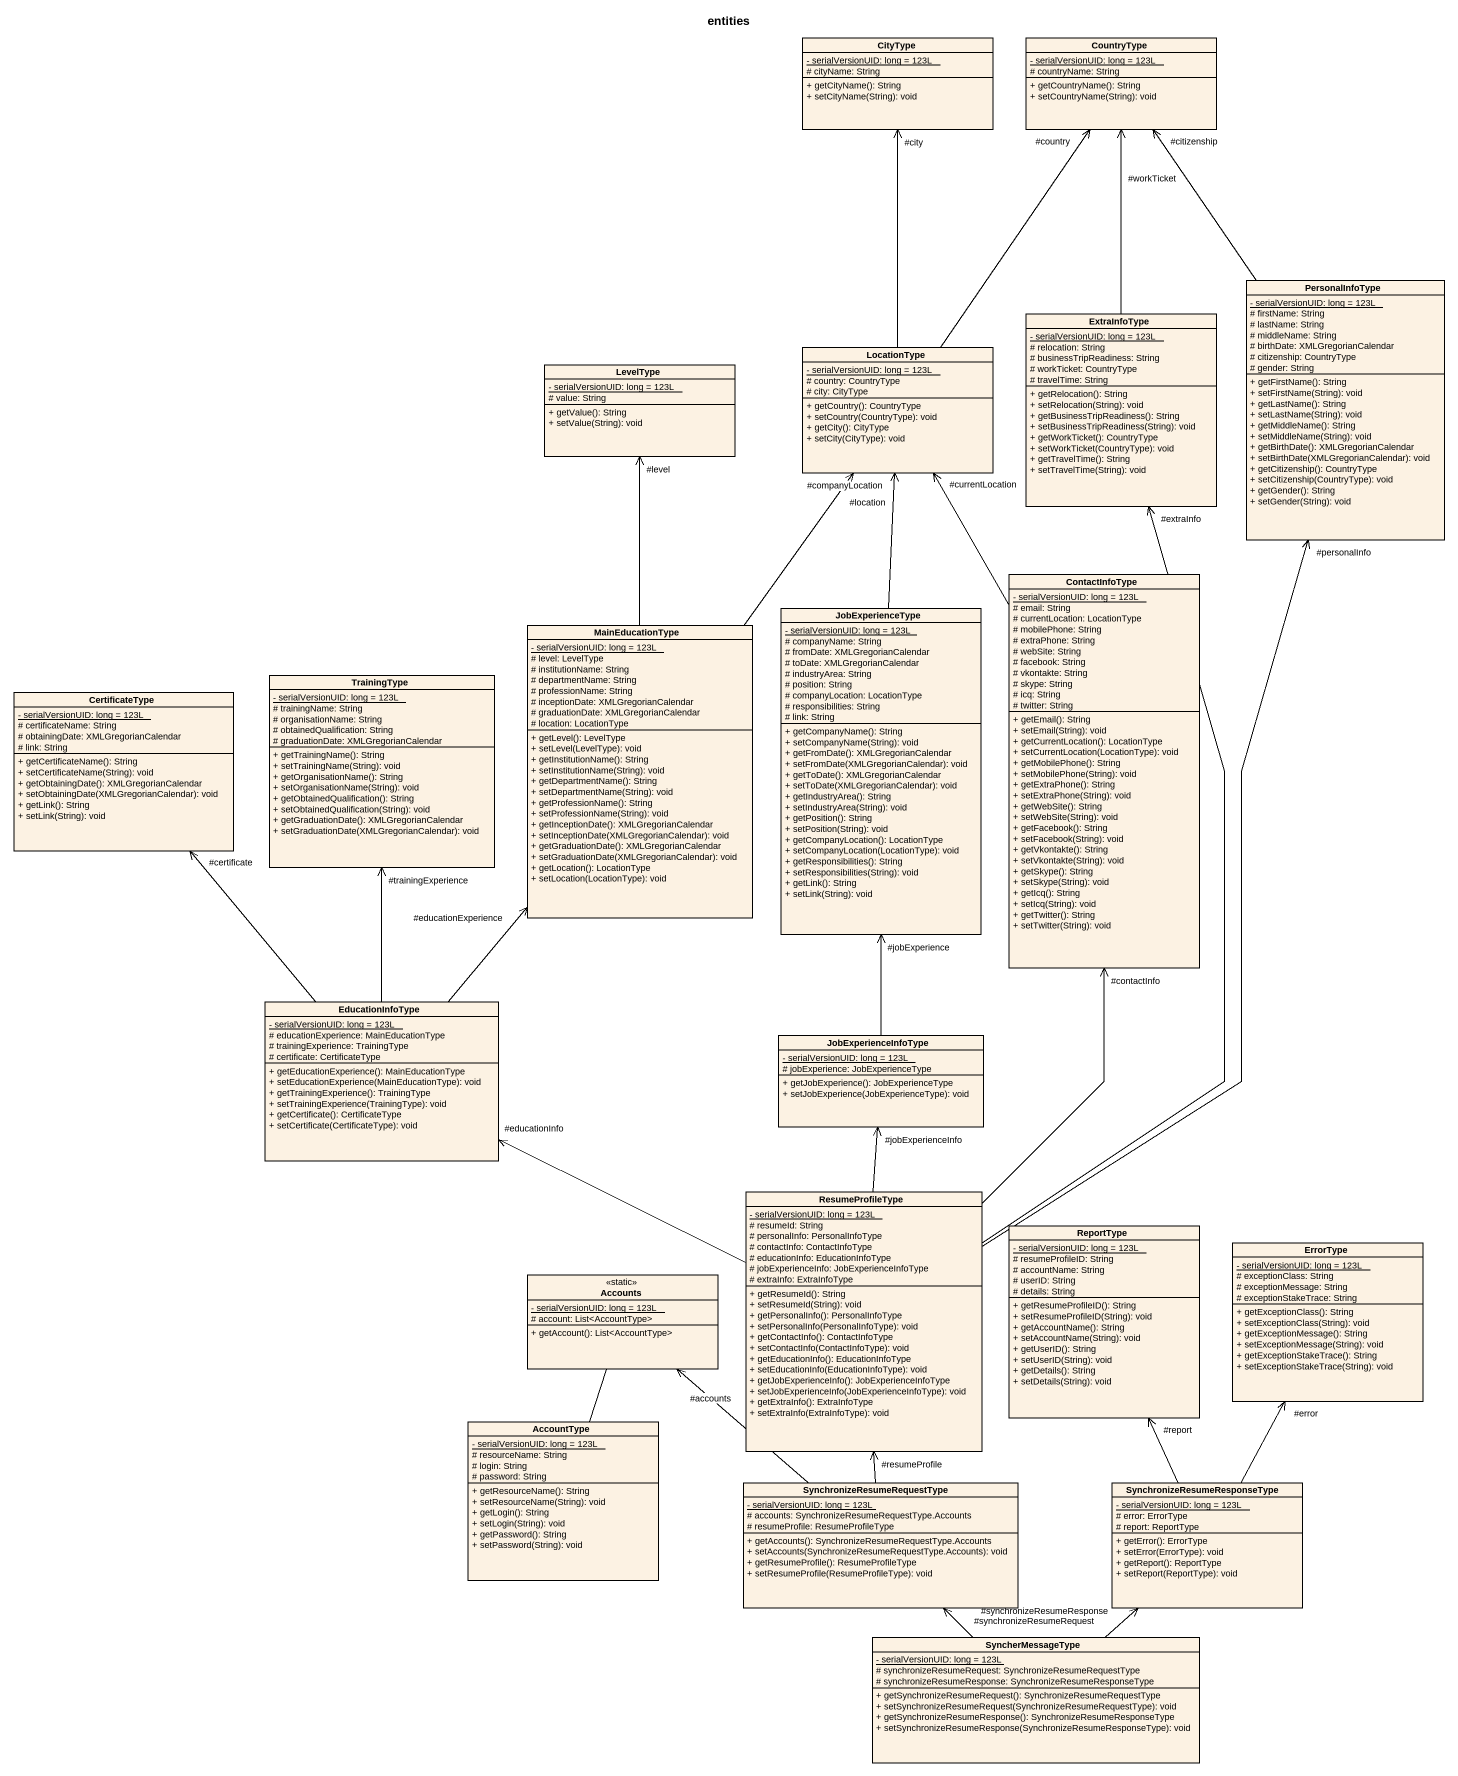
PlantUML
@startuml
title entities
hide circle
hide empty members
skinparam classAttributeIconSize 0
class CityType {
  {static} - serialVersionUID: long = 123L
  # cityName: String
  + getCityName(): String
  + setCityName(String): void
}
class CountryType {
  {static} - serialVersionUID: long = 123L
  # countryName: String
  + getCountryName(): String
  + setCountryName(String): void
}
class PersonalInfoType {
  {static} - serialVersionUID: long = 123L
  # firstName: String
  # lastName: String
  # middleName: String
  # birthDate: XMLGregorianCalendar
  # citizenship: CountryType
  # gender: String
  + getFirstName(): String
  + setFirstName(String): void
  + getLastName(): String
  + setLastName(String): void
  + getMiddleName(): String
  + setMiddleName(String): void
  + getBirthDate(): XMLGregorianCalendar
  + setBirthDate(XMLGregorianCalendar): void
  + getCitizenship(): CountryType
  + setCitizenship(CountryType): void
  + getGender(): String
  + setGender(String): void
}
class ExtraInfoType {
  {static} - serialVersionUID: long = 123L
  # relocation: String
  # businessTripReadiness: String
  # workTicket: CountryType
  # travelTime: String
  + getRelocation(): String
  + setRelocation(String): void
  + getBusinessTripReadiness(): String
  + setBusinessTripReadiness(String): void
  + getWorkTicket(): CountryType
  + setWorkTicket(CountryType): void
  + getTravelTime(): String
  + setTravelTime(String): void
}
class LevelType {
  {static} - serialVersionUID: long = 123L
  # value: String
  + getValue(): String
  + setValue(String): void
}
class LocationType {
  {static} - serialVersionUID: long = 123L
  # country: CountryType
  # city: CityType
  + getCountry(): CountryType
  + setCountry(CountryType): void
  + getCity(): CityType
  + setCity(CityType): void
}
class JobExperienceType {
  {static} - serialVersionUID: long = 123L
  # companyName: String
  # fromDate: XMLGregorianCalendar
  # toDate: XMLGregorianCalendar
  # industryArea: String
  # position: String
  # companyLocation: LocationType
  # responsibilities: String
  # link: String
  + getCompanyName(): String
  + setCompanyName(String): void
  + getFromDate(): XMLGregorianCalendar
  + setFromDate(XMLGregorianCalendar): void
  + getToDate(): XMLGregorianCalendar
  + setToDate(XMLGregorianCalendar): void
  + getIndustryArea(): String
  + setIndustryArea(String): void
  + getPosition(): String
  + setPosition(String): void
  + getCompanyLocation(): LocationType
  + setCompanyLocation(LocationType): void
  + getResponsibilities(): String
  + setResponsibilities(String): void
  + getLink(): String
  + setLink(String): void
}
class ContactInfoType {
  {static} - serialVersionUID: long = 123L
  # email: String
  # currentLocation: LocationType
  # mobilePhone: String
  # extraPhone: String
  # webSite: String
  # facebook: String
  # vkontakte: String
  # skype: String
  # icq: String
  # twitter: String
  + getEmail(): String
  + setEmail(String): void
  + getCurrentLocation(): LocationType
  + setCurrentLocation(LocationType): void
  + getMobilePhone(): String
  + setMobilePhone(String): void
  + getExtraPhone(): String
  + setExtraPhone(String): void
  + getWebSite(): String
  + setWebSite(String): void
  + getFacebook(): String
  + setFacebook(String): void
  + getVkontakte(): String
  + setVkontakte(String): void
  + getSkype(): String
  + setSkype(String): void
  + getIcq(): String
  + setIcq(String): void
  + getTwitter(): String
  + setTwitter(String): void
}
class MainEducationType {
  {static} - serialVersionUID: long = 123L
  # level: LevelType
  # institutionName: String
  # departmentName: String
  # professionName: String
  # inceptionDate: XMLGregorianCalendar
  # graduationDate: XMLGregorianCalendar
  # location: LocationType
  + getLevel(): LevelType
  + setLevel(LevelType): void
  + getInstitutionName(): String
  + setInstitutionName(String): void
  + getDepartmentName(): String
  + setDepartmentName(String): void
  + getProfessionName(): String
  + setProfessionName(String): void
  + getInceptionDate(): XMLGregorianCalendar
  + setInceptionDate(XMLGregorianCalendar): void
  + getGraduationDate(): XMLGregorianCalendar
  + setGraduationDate(XMLGregorianCalendar): void
  + getLocation(): LocationType
  + setLocation(LocationType): void
}
class TrainingType {
  {static} - serialVersionUID: long = 123L
  # trainingName: String
  # organisationName: String
  # obtainedQualification: String
  # graduationDate: XMLGregorianCalendar
  + getTrainingName(): String
  + setTrainingName(String): void
  + getOrganisationName(): String
  + setOrganisationName(String): void
  + getObtainedQualification(): String
  + setObtainedQualification(String): void
  + getGraduationDate(): XMLGregorianCalendar
  + setGraduationDate(XMLGregorianCalendar): void
}
class CertificateType {
  {static} - serialVersionUID: long = 123L
  # certificateName: String
  # obtainingDate: XMLGregorianCalendar
  # link: String
  + getCertificateName(): String
  + setCertificateName(String): void
  + getObtainingDate(): XMLGregorianCalendar
  + setObtainingDate(XMLGregorianCalendar): void
  + getLink(): String
  + setLink(String): void
}
class EducationInfoType {
  {static} - serialVersionUID: long = 123L
  # educationExperience: MainEducationType
  # trainingExperience: TrainingType
  # certificate: CertificateType
  + getEducationExperience(): MainEducationType
  + setEducationExperience(MainEducationType): void
  + getTrainingExperience(): TrainingType
  + setTrainingExperience(TrainingType): void
  + getCertificate(): CertificateType
  + setCertificate(CertificateType): void
}
class JobExperienceInfoType {
  {static} - serialVersionUID: long = 123L
  # jobExperience: JobExperienceType
  + getJobExperience(): JobExperienceType
  + setJobExperience(JobExperienceType): void
}
class ResumeProfileType {
  {static} - serialVersionUID: long = 123L
  # resumeId: String
  # personalInfo: PersonalInfoType
  # contactInfo: ContactInfoType
  # educationInfo: EducationInfoType
  # jobExperienceInfo: JobExperienceInfoType
  # extraInfo: ExtraInfoType
  + getResumeId(): String
  + setResumeId(String): void
  + getPersonalInfo(): PersonalInfoType
  + setPersonalInfo(PersonalInfoType): void
  + getContactInfo(): ContactInfoType
  + setContactInfo(ContactInfoType): void
  + getEducationInfo(): EducationInfoType
  + setEducationInfo(EducationInfoType): void
  + getJobExperienceInfo(): JobExperienceInfoType
  + setJobExperienceInfo(JobExperienceInfoType): void
  + getExtraInfo(): ExtraInfoType
  + setExtraInfo(ExtraInfoType): void
}
class ReportType {
  {static} - serialVersionUID: long = 123L
  # resumeProfileID: String
  # accountName: String
  # userID: String
  # details: String
  + getResumeProfileID(): String
  + setResumeProfileID(String): void
  + getAccountName(): String
  + setAccountName(String): void
  + getUserID(): String
  + setUserID(String): void
  + getDetails(): String
  + setDetails(String): void
}
class ErrorType {
  {static} - serialVersionUID: long = 123L
  # exceptionClass: String
  # exceptionMessage: String
  # exceptionStakeTrace: String
  + getExceptionClass(): String
  + setExceptionClass(String): void
  + getExceptionMessage(): String
  + setExceptionMessage(String): void
  + getExceptionStakeTrace(): String
  + setExceptionStakeTrace(String): void
}
class Accounts <<static>> {
  {static} - serialVersionUID: long = 123L
  # account: List<AccountType>
  + getAccount(): List<AccountType>
}
class AccountType {
  {static} - serialVersionUID: long = 123L
  # resourceName: String
  # login: String
  # password: String
  + getResourceName(): String
  + setResourceName(String): void
  + getLogin(): String
  + setLogin(String): void
  + getPassword(): String
  + setPassword(String): void
}
class SynchronizeResumeRequestType {
  {static} - serialVersionUID: long = 123L
  # accounts: SynchronizeResumeRequestType.Accounts
  # resumeProfile: ResumeProfileType
  + getAccounts(): SynchronizeResumeRequestType.Accounts
  + setAccounts(SynchronizeResumeRequestType.Accounts): void
  + getResumeProfile(): ResumeProfileType
  + setResumeProfile(ResumeProfileType): void
}
class "SynchronizeResumeResponseType" as SynchronizeResumeResponseTyp {
  {static} - serialVersionUID: long = 123L
  # error: ErrorType
  # report: ReportType
  + getError(): ErrorType
  + setError(ErrorType): void
  + getReport(): ReportType
  + setReport(ReportType): void
}
class SyncherMessageType {
  {static} - serialVersionUID: long = 123L
  # synchronizeResumeRequest: SynchronizeResumeRequestType
  # synchronizeResumeResponse: SynchronizeResumeResponseType
  + getSynchronizeResumeRequest(): SynchronizeResumeRequestType
  + setSynchronizeResumeRequest(SynchronizeResumeRequestType): void
  + getSynchronizeResumeResponse(): SynchronizeResumeResponseType
  + setSynchronizeResumeResponse(SynchronizeResumeResponseType): void
}
PersonalInfoType -up-> "#citizenship" CountryType
ExtraInfoType -up-> "#workTicket" CountryType
LocationType -up-> "#city" CityType
LocationType -up-> "#country" CountryType
JobExperienceType -up-> "#companyLocation" LocationType
ContactInfoType -up-> "#currentLocation" LocationType
MainEducationType -up-> "#level" LevelType
MainEducationType -up-> "#location" LocationType
EducationInfoType -up-> "#educationExperience" MainEducationType
EducationInfoType -up-> "#trainingExperience" TrainingType
EducationInfoType -up-> "#certificate" CertificateType
JobExperienceInfoType -up-> "#jobExperience" JobExperienceType
ResumeProfileType -up-> "#personalInfo" PersonalInfoType
ResumeProfileType -up-> "#extraInfo" ExtraInfoType
ResumeProfileType -up-> "#contactInfo" ContactInfoType
ResumeProfileType -left-> "#educationInfo" EducationInfoType
ResumeProfileType -up-> "#jobExperienceInfo" JobExperienceInfoType
AccountType -up- Accounts
SynchronizeResumeRequestType -up-> "#resumeProfile" ResumeProfileType
SynchronizeResumeRequestType -up-> "#accounts" Accounts
SynchronizeResumeResponseTyp -up-> "#report" ReportType
SynchronizeResumeResponseTyp -up-> "#error" ErrorType
SyncherMessageType -up-> "#synchronizeResumeRequest" SynchronizeResumeRequestType
SyncherMessageType -up-> "#synchronizeResumeResponse" SynchronizeResumeResponseTyp
@enduml
